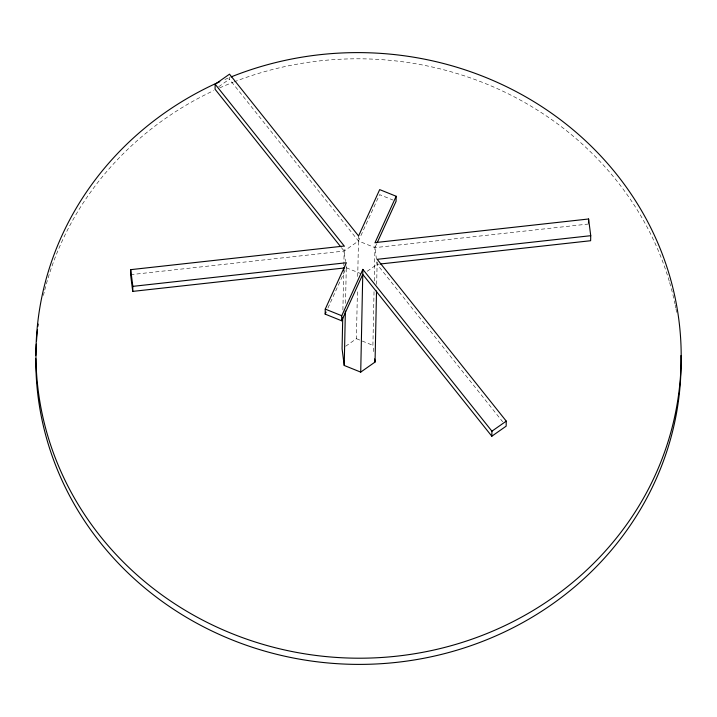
<?xml version="1.0" encoding="UTF-8"?>
<svg xmlns="http://www.w3.org/2000/svg" width="717" height="717" viewBox="0 0 717 717"><rect width="100%" height="100%" fill="white"/><g stroke="black" fill="none" stroke-linecap="round" stroke-linejoin="round"><path stroke-width="0.54" stroke-dasharray="3.58 2.69" d="M588.487 224.018L374.946 247.643L358.464 241.002L229.404 79.193L229.449 77.185M342.896 309.896L343.685 272.146M343.828 265.487L344.232 246.03M345.531 303.291L346.311 265.747M345.666 346.239L356.421 338.702L357.442 289.847M357.72 276.529L358.572 235.974M373.709 351.617L372.903 345.352L374.041 290.95M374.256 280.956L375.054 242.615M376.676 284.335L377.196 259.321M327.911 308.077L346.275 267.764L346.006 265.675M376.784 243.619L374.946 247.643L377.097 264.349L502.671 421.784M218.649 86.739L229.404 79.193M367.238 271.268L377.097 264.349L379.32 264.107M130.593 274.683L344.124 251.058L358.464 241.002L379.589 194.639L392.979 200.043M346.275 267.764L361.727 273.993M356.421 338.702L372.903 345.352M341.337 247.553L344.124 251.058L345.469 261.499M43.423 295.431A322.632 302.789 1.2 0 1 44.212 292.16M44.759 289.991A322.632 302.789 1.2 0 1 213.612 90.656M219.671 87.895A322.632 302.789 1.2 0 1 233.025 82.294M234.065 81.89A322.632 302.789 1.2 0 1 669.355 281.557M669.66 282.606A322.632 302.789 1.2 0 1 674.957 303.784M675.181 304.85A322.632 302.789 1.2 0 1 675.826 308.059M676.032 309.135A322.632 302.789 1.2 0 1 676.624 312.352M224.896 79.488A322.632 302.789 1.2 0 1 230.049 77.355"/><path stroke-width="1.08" d="M377.241 242.606L396.071 201.289L396.169 196.261L379.687 189.611L358.572 235.974L229.512 74.165L215.172 84.221L344.232 246.03L130.7 269.655L130.593 274.683L132.735 291.389L344.052 268.006M132.735 291.389L132.842 286.361L130.7 269.655M215.172 84.221L215.064 89.249L340.638 246.684M396.169 196.261L375.054 242.615L588.594 218.99L590.736 235.696L377.196 259.321L506.265 421.13L506.157 426.158L491.817 436.214L362.757 274.414L341.642 320.768L325.151 314.118L325.258 309.09L346.383 262.736L132.842 286.361M341.642 320.768L341.74 315.74L362.865 269.386L491.925 431.186L491.817 436.214M342.735 317.667L342.081 348.758L344.223 365.464L360.714 372.114L375.045 362.058L376.533 290.994M343.712 271.044L343.784 267.71M344.223 365.464L345.37 311.061M360.714 372.114L362.865 269.386M588.505 223.014L588.594 218.99M590.736 235.696L590.629 240.724L380.431 263.981M325.151 314.118L326.074 312.101M491.925 431.186L506.265 421.13M325.258 309.09L341.74 315.74M374.641 358.921L375.045 362.058M680.98 355.551A322.632 302.789 1.2 0 1 360.974 664.39A322.632 302.789 1.2 0 1 35.823 358.697M35.868 355.345A322.632 302.789 1.2 0 1 36.298 344.151M36.513 340.799A322.632 302.789 1.2 0 1 37.526 329.65M37.911 326.316A322.632 302.789 1.2 0 1 38.189 324.102M231.08 76.934A322.632 302.789 1.2 0 1 679.429 387.816A322.632 302.789 1.2 0 1 172.322 602.19A322.632 302.789 1.2 0 1 219.796 81.702"/></g></svg>
